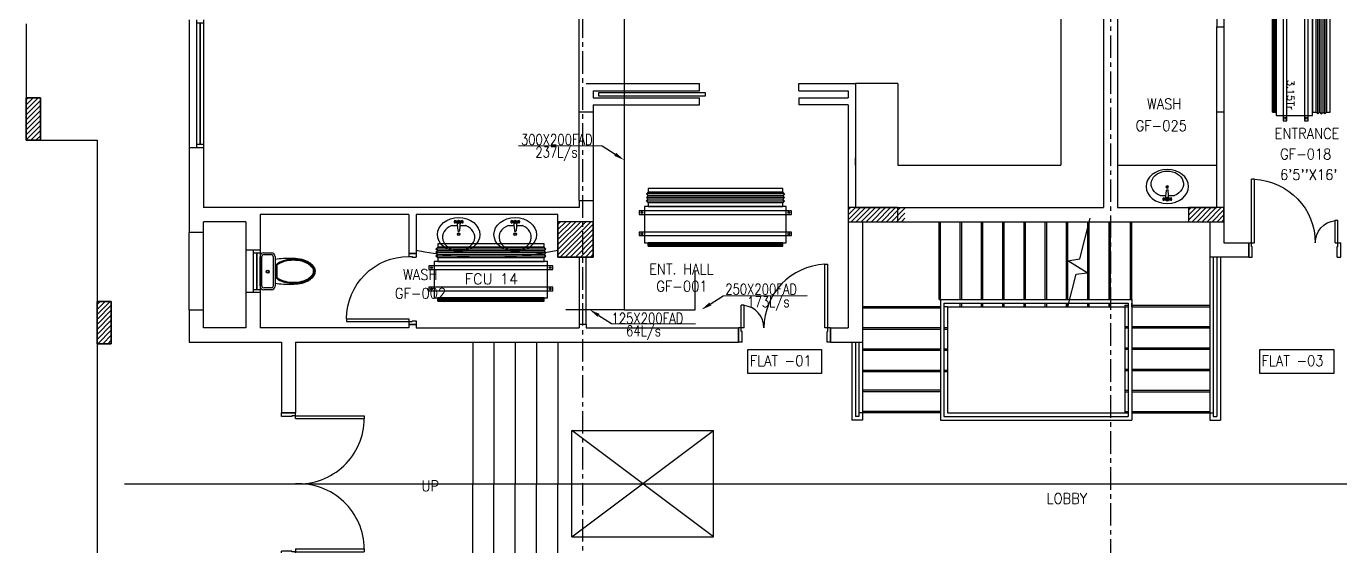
# Model space of a CAD drawing. Header units: millimetres. Extents: x -1288794 to 2153086, y -2701644 to -1428868.
# Drawn here: x 1251158 to 1269693, y -1492444 to -1485109 of the extents above; entities that cross this region are included whole.
import ezdxf

# ---------------------------------------------------------------- set-up
doc = ezdxf.new("R2010")
doc.units = ezdxf.units.MM
doc.header["$LTSCALE"] = 100
doc.linetypes.add('CENTER', pattern=[50.8, 31.75, -6.35, 6.35, -6.35])
doc.linetypes.add('DASHED2', pattern=[9.525, 6.35, -3.175])
for name, color, linetype in [('A-ANNO-TEXT', 8, 'Continuous'), ('A-DOOR', 4, 'Continuous'), ('A-FLOR-OVHD', 4, 'DASHED2'), ('A-FLOR-PFIX', 8, 'Continuous'), ('A-FLOR-SPCL', 8, 'Continuous'), ('A-FLOR-STRS', 8, 'Continuous'), ('A-GLAZ', 5, 'Continuous'), ('A-GRID', 253, 'CENTER'), ('A-WALL-FULL', 8, 'Continuous'), ('AC-FAD', 6, 'Continuous'), ('AC-FAD TEXT', 6, 'Continuous'), ('AC-HLTEXT', 100, 'Continuous'), ('AC-SAD TEXT', 3, 'Continuous'), ('FCU-AC', 160, 'Continuous'), ('LINE', 1, 'Continuous'), ('S-COL- HACT.', 9, 'Continuous'), ('S-COL.', 8, 'Continuous')]:
    doc.layers.add(name, color=color, linetype=linetype)
doc.styles.add('ROMAND', font='romand')
doc.styles.add('ROMANS', font='romans.shx', dxfattribs={"width": 0.8})
doc.styles.add('SIMPLEX', font='simplex.shx', dxfattribs={"width": 0.8})
pattern_1 = [(45, (2375513.17, -1109556.65), (-35.355339, 35.355339), [])]

# ---------------------------------------------------------------- blocks, each defined once
blk = doc.blocks.new('D-200-DOUBLE')
for p, q in [((40, 200), (40, 1170)), ((40, 1170), (80, 1170)), ((80, 200), (80, 1170)), ((1920, 200), (1920, 1170)), ((1920, 1170), (1960, 1170)), ((1960, 200), (1960, 1170)), ((80, 200), (0, 200)), ((0, 200), (0, 0)), ((40, 200), (40, 148)), ((1920, 200), (1960, 200)), ((2000, 200), (1960, 200)), ((1960, 200), (1960, 148)), ((2000, 200), (2000, 0)), ((50, 0), (0, 0)), ((40, 148), (50, 148)), ((50, 148), (50, 0)), ((1950, 148), (1950, 0)), ((1960, 148), (1950, 148)), ((2000, 0), (1950, 0))]:
    blk.add_line(p, q)
at = {"linetype": 'Continuous'}
for centre, start, end in [((73, 242), 357.4314, 89.5378), ((1927, 242), 90.4622, 182.5686)]:
    blk.add_arc(centre, 928, start, end, dxfattribs=at)
blk = doc.blocks.new('D-100-R1')
for p, q in [((-80, 980), (-80, 100)), ((-80, 980), (-40, 980)), ((-40, 980), (-40, 55)), ((-1000, 100), (-1000, 0)), ((-1000, 100), (-960, 100)), ((-960, 100), (-960, 55)), ((-960, 55), (-950, 55)), ((-950, 55), (-950, 0)), ((-80, 100), (0, 100)), ((-50, 55), (-50, 0)), ((-50, 55), (-40, 55)), ((-50, 0), (0, 0)), ((0, 100), (0, 0)), ((-1000, 0), (-950, 0))]:
    blk.add_line(p, q)
at = {"linetype": 'Continuous'}
blk.add_arc((-80, 100), 880, 90, 180, dxfattribs=at)
blk = doc.blocks.new('WC-1')
for p, q in [((-210, 0), (210, 0)), ((-260, -160), (-260, -50)), ((-235, -160), (-235, -50)), ((-210, -25), (210, -25)), ((210, -185), (-210, -185)), ((235, -50), (235, -160)), ((260, -50), (260, -160)), ((210, -210), (-210, -210)), ((91, -223), (-91, -223)), ((86, -235), (-86, -235))]:
    blk.add_line(p, q)
for radius in [22.1, 17.1]:
    blk.add_circle((-6, -107), radius)
for centre, radius, start, end in [((-210, -50), 50, 90, 180), ((-210, -160), 50, 180, 270), ((-210, -50), 25, 90, 180), ((-210, -160), 25, 180, 270), ((210, -50), 50, 360, 90), ((210, -50), 25, 360, 90), ((210, -160), 25, 270, 360), ((210, -160), 50, 270, 360), ((722, -383), 904, 168.9529, 184.0632), ((352, -470), 520, 166.4766, 180), ((352, -470), 507, 166.4766, 180), ((178, -428), 341, 149.8586, 166.4766), ((178, -428), 328, 149.8586, 166.4766), ((69, -365), 214, 138.4152, 149.8586), ((69, -365), 201, 139.9943, 149.8586), ((-69, -365), 201, 30.1414, 40.0057), ((-69, -365), 214, 30.1414, 41.5848), ((-178, -428), 328, 13.5234, 30.1414), ((-178, -428), 341, 13.5234, 30.1414), ((-352, -470), 507, 360, 13.5234), ((-352, -470), 520, 360, 13.5234), ((352, -470), 532, 177.5541, 180), ((352, -470), 532, 180, 193.5234), ((352, -470), 520, 180, 193.5234), ((352, -470), 507, 180, 193.5234), ((-352, -470), 507, 346.4766, 360), ((-352, -470), 520, 346.4766, 360), ((-352, -470), 532, 346.4766, 360), ((-352, -470), 532, 360, 2.4459), ((178, -512), 353, 193.5234, 210.1414), ((178, -512), 341, 193.5234, 210.1414), ((178, -512), 328, 193.5234, 210.1414), ((69, -575), 226, 210.1414, 234.4972), ((69, -575), 214, 210.1414, 234.4972), ((69, -575), 201, 210.1414, 234.4972), ((0, -672), 83.4, 234.4972, 270), ((0, -672), 83.4, 270, 305.5028), ((-69, -575), 201, 305.5028, 329.8586), ((-69, -575), 214, 305.5028, 329.8586), ((-69, -575), 226, 305.5028, 329.8586), ((-178, -512), 328, 329.8586, 346.4766), ((-178, -512), 341, 329.8586, 346.4766), ((-178, -512), 353, 329.8586, 346.4766), ((0, -672), 108, 234.4972, 270), ((0, -672), 95.9, 234.4972, 270), ((0, -672), 95.9, 270, 305.5028), ((0, -672), 108, 270, 305.5028)]:
    blk.add_arc(centre, radius, start, end)
at = {"linetype": 'Continuous', "ltscale": 50}
blk.add_arc((-722, -383), 904, 355.9368, 11.0471, dxfattribs=at)
blk = doc.blocks.new('W-180')
for p, q in [((1800, 100), (0, 100)), ((1800, 0), (0, 0)), ((40, 0), (40, 100)), ((1760, 100), (1760, 0))]:
    blk.add_line(p, q)
at = {"linetype": 'Continuous'}
for p, q in [((1760, 53), (40, 53)), ((1760, 47), (40, 47))]:
    blk.add_line(p, q, dxfattribs=at)
blk = doc.blocks.new('D-130-R')
for p, q in [((1220, 200), (1220, 1100)), ((1220, 1100), (1260, 1100)), ((1260, 200), (1260, 1100)), ((80, 520), (40, 520)), ((40, 200), (40, 520)), ((80, 200), (80, 520)), ((0, 0), (0, 200)), ((80, 200), (0, 200)), ((40, 150), (40, 200)), ((1300, 200), (1220, 200)), ((1260, 150), (1260, 200)), ((1300, 0), (1300, 200)), ((50, 0), (0, 0)), ((50, 150), (40, 150)), ((50, 0), (50, 150)), ((1260, 150), (1250, 150)), ((1250, 0), (1250, 150)), ((1300, 0), (1250, 0))]:
    blk.add_line(p, q)
for centre, radius, start, end in [((1260, 200), 900, 92.5473, 180), ((40, 200), 320, 0, 82.8192)]:
    blk.add_arc(centre, radius, start, end)
blk = doc.blocks.new('LAV-2')
for p, q in [((-21, 393), (-55, 399)), ((-24, 385), (-49, 381)), ((-24, 377), (-49, 381)), ((-25, 381), (-13, 258)), ((-19, 381), (17, 381)), ((-1, 363), (-1, 399)), ((23, 381), (11, 257)), ((53, 399), (20, 393)), ((47, 381), (23, 385)), ((47, 381), (23, 376)), ((-102, 330), (-23, 330)), ((-21, 369), (-55, 363)), ((53, 363), (20, 369)), ((21, 329), (101, 329))]:
    blk.add_line(p, q)
for centre, radius in [((-1, 381), 24), ((-1, 381), 18), ((-1, 209), 18), ((-1, 209), 13.2)]:
    blk.add_circle(centre, radius)
blk.add_arc((-1, 257), 12, 179.8053, 359.8053)
for centre, major_axis, ratio in [((-1, 202), (-300, 1), 0.8), ((53, 381), (0.1, 18), 0.333333)]:
    blk.add_ellipse(centre, major_axis=major_axis, ratio=ratio)
at = {"extrusion": (0, 0, -1)}
blk.add_ellipse((-55, 381), major_axis=(0.1, 18), ratio=0.333333, dxfattribs=at)
blk.add_ellipse((-1, 166), major_axis=(-228, 1), ratio=0.8, start_param=5.174, end_param=10.533963)
for points, knots in [([(-55, 365), (-55, 366), (-55, 366), (-55, 366), (-55, 366), (-56, 367), (-56, 368), (-57, 370), (-57, 371), (-58, 374), (-58, 375), (-58, 379), (-58, 381), (-58, 386), (-58, 388), (-57, 392), (-57, 393), (-56, 394), (-56, 395), (-55, 396), (-55, 396), (-55, 396), (-55, 397), (-55, 397)], [3.378318, 3.378318, 3.378318, 3.378318, 3.519844, 3.519844, 3.66137, 3.66137, 3.925951, 3.925951, 4.190531, 4.190531, 4.455112, 4.455112, 4.86737, 4.86737, 5.279628, 5.279628, 5.565785, 5.565785, 5.785568, 5.785568, 5.957, 5.957, 6.04646, 6.04646, 6.04646, 6.04646]), ([(-55, 397), (-55, 397), (-54, 396), (-54, 396), (-54, 396), (-53, 395), (-53, 394), (-52, 392), (-52, 391), (-52, 388), (-51, 387), (-51, 383), (-51, 381), (-51, 376), (-52, 374), (-52, 370), (-53, 369), (-53, 368), (-54, 367), (-54, 366), (-54, 366), (-55, 366), (-55, 365), (-55, 365)], [0.236726, 0.236726, 0.236726, 0.236726, 0.378252, 0.378252, 0.519778, 0.519778, 0.784358, 0.784358, 1.048939, 1.048939, 1.313519, 1.313519, 1.725777, 1.725777, 2.138035, 2.138035, 2.424192, 2.424192, 2.643976, 2.643976, 2.815407, 2.815407, 2.904867, 2.904867, 2.904867, 2.904867]), ([(53, 396), (53, 396), (53, 396), (53, 396), (53, 395), (52, 394), (52, 394), (51, 392), (51, 390), (50, 388), (50, 386), (50, 383), (50, 380), (50, 376), (50, 373), (51, 370), (51, 369), (52, 367), (52, 367), (53, 366), (53, 365), (53, 365), (53, 365), (53, 365)], [0.236726, 0.236726, 0.236726, 0.236726, 0.378252, 0.378252, 0.519778, 0.519778, 0.784358, 0.784358, 1.048939, 1.048939, 1.313519, 1.313519, 1.725777, 1.725777, 2.138035, 2.138035, 2.424192, 2.424192, 2.643976, 2.643976, 2.815407, 2.815407, 2.904867, 2.904867, 2.904867, 2.904867]), ([(53, 365), (53, 365), (53, 365), (54, 366), (54, 366), (55, 367), (55, 368), (56, 370), (56, 371), (56, 373), (57, 375), (57, 379), (57, 381), (57, 386), (56, 388), (56, 391), (55, 392), (55, 394), (54, 395), (54, 396), (54, 396), (54, 396), (53, 396), (53, 396)], [3.378318, 3.378318, 3.378318, 3.378318, 3.519844, 3.519844, 3.66137, 3.66137, 3.925951, 3.925951, 4.190531, 4.190531, 4.455112, 4.455112, 4.86737, 4.86737, 5.279628, 5.279628, 5.565785, 5.565785, 5.785568, 5.785568, 5.957, 5.957, 6.04646, 6.04646, 6.04646, 6.04646])]:
    blk.add_open_spline(points, degree=3, knots=knots)
blk = doc.blocks.new('W-60')
for p, q in [((600, 100), (0, 100)), ((600, 0), (0, 0)), ((40, 0), (40, 100)), ((560, 100), (560, 0))]:
    blk.add_line(p, q)
at = {"linetype": 'Continuous'}
for p, q in [((560, 53), (40, 53)), ((560, 47), (40, 47))]:
    blk.add_line(p, q, dxfattribs=at)
blk = doc.blocks.new('fcu 3.5 tr')
at = {"layer": 'FCU-AC'}
h = blk.add_hatch(dxfattribs=at)
h.set_pattern_fill('NET', color=3)
h.paths.add_polyline_path([(100970, -1580238), (99070, -1580238), (99070, -1580288), (100970, -1580288)])
at = {"layer": 'FCU-AC', "color": 1}
for p, q in [((100970, -1579475), (99070, -1579475)), ((99070, -1579475), (99070, -1579525)), ((100970, -1579525), (100970, -1579475)), ((99070, -1579525), (100970, -1579525)), ((100970, -1579675), (99070, -1579675)), ((99070, -1579675), (99070, -1579725)), ((100970, -1579725), (100970, -1579675)), ((99070, -1579725), (100970, -1579725))]:
    blk.add_line(p, q, dxfattribs=at)
at = {"layer": 'FCU-AC'}
for p, q in [((99045, -1579550), (99070, -1579525)), ((100995, -1579550), (99045, -1579550)), ((99045, -1579550), (99070, -1579575)), ((99045, -1579600), (99070, -1579575)), ((100995, -1579600), (99045, -1579600)), ((99045, -1579600), (99070, -1579625)), ((99045, -1579650), (99070, -1579625)), ((100995, -1579650), (99045, -1579650)), ((99045, -1579650), (99070, -1579675)), ((100970, -1579525), (99070, -1579525)), ((100970, -1579575), (99070, -1579575)), ((100970, -1579575), (99070, -1579575)), ((100970, -1579625), (99070, -1579625)), ((100970, -1579625), (99070, -1579625)), ((100995, -1579550), (100970, -1579525)), ((100995, -1579550), (100970, -1579575)), ((100995, -1579600), (100970, -1579575)), ((100995, -1579600), (100970, -1579625)), ((100995, -1579650), (100970, -1579625)), ((100995, -1579650), (100970, -1579675))]:
    blk.add_line(p, q, dxfattribs=at)
at = {"layer": 'FCU-AC', "color": 6}
for points in [[(98945, -1579838), (101095, -1579838), (101095, -1579788), (98945, -1579788)], [(98945, -1580138), (101095, -1580138), (101095, -1580088), (98945, -1580088)]]:
    blk.add_lwpolyline(points, close=True, dxfattribs=at)
at = {"layer": 'FCU-AC'}
blk.add_lwpolyline([(99020, -1580238), (101020, -1580238), (101020, -1579725), (99020, -1579725)], close=True, dxfattribs=at)
at = {"layer": 'FCU-AC', "color": 3}
blk.add_lwpolyline([(99070, -1580288), (100970, -1580288), (100970, -1580238), (99070, -1580238)], close=True, dxfattribs=at)
at = {"layer": 'FCU-AC', "color": 6}
for centre in [(98982, -1579813), (101057, -1579813), (98982, -1580113), (101057, -1580113)]:
    blk.add_circle(centre, 12.5, dxfattribs=at)
blk = doc.blocks.new('fcu 2.5 tr')
h = blk.add_hatch()
h.set_pattern_fill('NET', color=3)
h.paths.add_polyline_path([(83172, -1587743), (81672, -1587743), (81672, -1587793), (83172, -1587793)])
at = {"layer": 'FCU-AC'}
for p, q in [((81672, -1587030), (81647, -1587055)), ((83197, -1587055), (81647, -1587055)), ((81672, -1587080), (81647, -1587055)), ((81672, -1587080), (81647, -1587105)), ((83197, -1587105), (81647, -1587105)), ((81672, -1587130), (81647, -1587105)), ((83172, -1587030), (81672, -1587030)), ((83172, -1587080), (81672, -1587080)), ((83172, -1587080), (81672, -1587080)), ((83197, -1587055), (83172, -1587030)), ((83197, -1587055), (83172, -1587080)), ((83197, -1587105), (83172, -1587080)), ((83197, -1587105), (83172, -1587130)), ((81672, -1587130), (81647, -1587155)), ((83197, -1587155), (81647, -1587155)), ((81672, -1587180), (81647, -1587155)), ((83172, -1587130), (81672, -1587130)), ((83172, -1587130), (81672, -1587130)), ((83197, -1587155), (83172, -1587130)), ((83197, -1587155), (83172, -1587180))]:
    blk.add_line(p, q, dxfattribs=at)
at = {"layer": 'FCU-AC', "color": 1}
for p, q in [((83172, -1586980), (81672, -1586980)), ((81672, -1586980), (81672, -1587030)), ((81672, -1587030), (83172, -1587030)), ((83172, -1587030), (83172, -1586980)), ((83172, -1587180), (81672, -1587180)), ((81672, -1587180), (81672, -1587230)), ((81672, -1587230), (83172, -1587230)), ((83172, -1587230), (83172, -1587180))]:
    blk.add_line(p, q, dxfattribs=at)
at = {"layer": 'FCU-AC', "color": 6}
for points in [[(81547, -1587343), (83297, -1587343), (83297, -1587293), (81547, -1587293)], [(81547, -1587643), (83297, -1587643), (83297, -1587593), (81547, -1587593)]]:
    blk.add_lwpolyline(points, close=True, dxfattribs=at)
at = {"layer": 'FCU-AC'}
blk.add_lwpolyline([(81622, -1587743), (83222, -1587743), (83222, -1587230), (81622, -1587230)], close=True, dxfattribs=at)
at = {"layer": 'FCU-AC', "color": 3}
blk.add_lwpolyline([(81672, -1587793), (83172, -1587793), (83172, -1587743), (81672, -1587743)], close=True, dxfattribs=at)
at = {"layer": 'FCU-AC', "color": 6}
for centre in [(81584, -1587318), (83259, -1587318), (81584, -1587618), (83259, -1587618)]:
    blk.add_circle(centre, 12.5, dxfattribs=at)

msp = doc.modelspace()

# ---------------------------------------------------------------- hatches: boundary and pattern name
at = {"layer": 'S-COL- HACT.', "linetype": 'Continuous', "ltscale": 3}
h = msp.add_hatch(dxfattribs=at)
h.set_pattern_fill('ANSI31', color=256, scale=400, style=0)
h.set_pattern_definition(pattern_1)
h.paths.add_polyline_path([(1251158, -1486118.6), (1251158, -1486718.6), (1251358, -1486718.6), (1251358, -1486118.6)])
h = msp.add_hatch(dxfattribs=at)
h.set_pattern_fill('ANSI31', color=256, scale=400, style=0)
h.set_pattern_definition(pattern_1)
h.paths.add_polyline_path([(1262758, -1487868.6), (1263558, -1487868.6), (1263558, -1487668.6), (1262758, -1487668.6)])
h = msp.add_hatch(dxfattribs=at)
h.set_pattern_fill('ANSI31', color=256, scale=400, style=0)
h.set_pattern_definition(pattern_1)
h.paths.add_polyline_path([(1267558, -1487868.6), (1268058, -1487868.6), (1268058, -1487668.6), (1267558, -1487668.6)])
h = msp.add_hatch(dxfattribs=at)
h.set_pattern_fill('ANSI31', color=256, scale=400, style=0)
h.set_pattern_definition(pattern_1)
h.paths.add_polyline_path([(1258658, -1488368.6), (1259158, -1488368.6), (1259158, -1487868.6), (1258658, -1487868.6)])
h = msp.add_hatch(dxfattribs=at)
h.set_pattern_fill('ANSI31', color=256, scale=400, style=0)
h.set_pattern_definition(pattern_1)
h.paths.add_polyline_path([(1258658, -1488368.6), (1259158, -1488368.6), (1259158, -1487868.6), (1258658, -1487868.6)])
h = msp.add_hatch(dxfattribs=at)
h.set_pattern_fill('ANSI31', color=256, scale=400, style=0)
h.set_pattern_definition(pattern_1)
h.paths.add_polyline_path([(1252158, -1488993.6), (1252158, -1489593.6), (1252358, -1489593.6), (1252358, -1488993.6)])

# ---------------------------------------------------------------- linework, layer by layer
msp.add_line((1258958, -1486318.6), (1258958, -1480850))
at = {"layer": 'A-ANNO-TEXT', "color": 5}
for points in [[(1261339, -1489671.5), (1262381.3, -1489671.5), (1262381.3, -1490013.9), (1261339, -1490013.9)], [(1268567.1, -1489671.5), (1269609.4, -1489671.5), (1269609.4, -1490013.9), (1268567.1, -1490013.9)]]:
    msp.add_lwpolyline(points, close=True, dxfattribs=at)
at = {"layer": 'A-DOOR', "ltscale": 3}
msp.add_lwpolyline([(1259237.9, -1486093.6), (1259237.9, -1486043.6), (1260737.9, -1486043.6), (1260737.9, -1486093.6), (1259237.9, -1486093.6)], dxfattribs=at)
at = {"layer": 'A-FLOR-OVHD', "linetype": 'Continuous', "ltscale": 3}
for p, q in [((1267958, -1486318.6), (1267958, -1485118.6)), ((1267958, -1486318.6), (1267958, -1485118.6)), ((1268058, -1485118.6), (1268058, -1486318.6)), ((1268058, -1485118.6), (1268058, -1486318.6)), ((1258958, -1487568.6), (1258958, -1486318.6)), ((1259158, -1486318.6), (1259158, -1487568.6)), ((1251158, -1486718.6), (1252158, -1486718.6)), ((1251158, -1486718.6), (1252158, -1486718.6)), ((1252158, -1486718.6), (1252158, -1496418.6)), ((1252158, -1486718.6), (1252158, -1496418.6)), ((1258958, -1488368.6), (1258958, -1489318.6)), ((1259058, -1489318.6), (1259058, -1488368.6))]:
    msp.add_line(p, q, dxfattribs=at)
at = {"layer": 'A-FLOR-OVHD', "linetype": 'Continuous'}
for p, q in [((1264058, -1488968.6), (1264058, -1487868.6)), ((1264358, -1488968.6), (1264358, -1487868.6)), ((1264658, -1488968.6), (1264658, -1487868.6)), ((1264958, -1488968.6), (1264958, -1487868.6)), ((1265258, -1488968.6), (1265258, -1487868.6)), ((1265558, -1488968.6), (1265558, -1487868.6)), ((1265858, -1488968.6), (1265858, -1487868.6)), ((1266158, -1488968.6), (1266158, -1487868.6)), ((1266758, -1488968.6), (1266758, -1487868.6)), ((1264058, -1489068.6), (1262958, -1489068.6)), ((1266758, -1489068.6), (1267858, -1489068.6)), ((1264058, -1489368.6), (1262958, -1489368.6)), ((1266758, -1489368.6), (1267858, -1489368.6)), ((1264058, -1489668.6), (1262958, -1489668.6)), ((1266758, -1489668.6), (1267858, -1489668.6)), ((1264058, -1489968.6), (1262958, -1489968.6)), ((1266758, -1489968.6), (1267858, -1489968.6)), ((1264058, -1490268.6), (1262958, -1490268.6)), ((1266758, -1490268.6), (1267858, -1490268.6)), ((1262958, -1490568.6), (1262908, -1490568.6)), ((1264058, -1490568.6), (1262958, -1490568.6)), ((1266758, -1490568.6), (1267858, -1490568.6)), ((1267858, -1490568.6), (1267908, -1490568.6))]:
    msp.add_line(p, q, dxfattribs=at)
at = {"layer": 'A-FLOR-OVHD', "ltscale": 3}
msp.add_lwpolyline([(1274758, -1472568.6), (1266358, -1472568.6), (1266358, -1473868.6), (1265058, -1473868.6), (1265058, -1472568.6), (1260758, -1472568.6), (1260758, -1472968.6), (1259058, -1472968.6), (1259058, -1472568.6), (1252158, -1472568.6), (1252158, -1482218.6), (1251158, -1482218.6), (1251158, -1486718.6)], dxfattribs=at)
at = {"layer": 'A-FLOR-SPCL', "ltscale": 3}
for p, q in [((1265758, -1483918.6), (1265758, -1487068.6)), ((1263458, -1485918.6), (1262858, -1485918.6)), ((1263458, -1485918.6), (1263458, -1487068.6)), ((1263458, -1487068.6), (1265758, -1487068.6)), ((1266558, -1487068.6), (1267958, -1487068.6)), ((1257458, -1489568.6), (1257458, -1491568.6)), ((1257758, -1489568.6), (1257758, -1491568.6)), ((1258058, -1489568.6), (1258058, -1491568.6)), ((1258358, -1489568.6), (1258358, -1491568.6)), ((1258658, -1489568.6), (1258658, -1491568.6)), ((1257458, -1493568.6), (1257458, -1491568.6)), ((1257758, -1493568.6), (1257758, -1491568.6)), ((1258058, -1493568.6), (1258058, -1491568.6)), ((1258358, -1493568.6), (1258358, -1491568.6)), ((1258658, -1493568.6), (1258658, -1491568.6))]:
    msp.add_line(p, q, dxfattribs=at)
msp.add_arc((1257658, -1483551.9), 4821.5, 258.02979, 281.97021, dxfattribs=at)
at = {"layer": 'A-FLOR-STRS', "ltscale": 3}
for p, q in [((1264038, -1488968.6), (1264038, -1487868.6)), ((1264338, -1488968.6), (1264338, -1487868.6)), ((1264638, -1488968.6), (1264638, -1487868.6)), ((1264938, -1488968.6), (1264938, -1487868.6)), ((1265238, -1488968.6), (1265238, -1487868.6)), ((1265538, -1488968.6), (1265538, -1487868.6)), ((1265838, -1488968.6), (1265838, -1487868.6)), ((1266026.5, -1488394.4), (1266170.5, -1487818.6)), ((1266138, -1488968.6), (1266138, -1487868.6)), ((1266438, -1488968.6), (1266438, -1487868.6)), ((1266458, -1488968.6), (1266458, -1487868.6)), ((1266738, -1488968.6), (1266738, -1487868.6)), ((1265858, -1488418.6), (1266026.5, -1488394.4)), ((1266129.2, -1488588.1), (1265858, -1488418.6)), ((1267858, -1488368.6), (1267858, -1489368.6)), ((1267908, -1488368.6), (1267908, -1489356.1)), ((1267958, -1488368.6), (1267958, -1490618.6)), ((1268008, -1488368.6), (1268008, -1490668.6)), ((1265858, -1489068.6), (1265973.1, -1488608.3)), ((1265973.1, -1488608.3), (1266129.2, -1488588.1)), ((1264038, -1488968.6), (1266758, -1488968.6)), ((1264058, -1488968.6), (1264058, -1490668.6)), ((1264108, -1489018.6), (1264108, -1490618.6)), ((1264108, -1489018.6), (1266708, -1489018.6)), ((1264158, -1489068.6), (1264108, -1489068.6)), ((1264158, -1489068.6), (1266658, -1489068.6)), ((1264158, -1489068.6), (1264158, -1490268.6)), ((1264338, -1489068.6), (1264338, -1489018.6)), ((1264358, -1489068.6), (1264358, -1489018.6)), ((1264638, -1489068.6), (1264638, -1489018.6)), ((1264658, -1489068.6), (1264658, -1489018.6)), ((1264938, -1489068.6), (1264938, -1489018.6)), ((1264958, -1489068.6), (1264958, -1489018.6)), ((1265238, -1489068.6), (1265238, -1489018.6)), ((1265258, -1489068.6), (1265258, -1489018.6)), ((1265538, -1489068.6), (1265538, -1489018.6)), ((1265558, -1489068.6), (1265558, -1489018.6)), ((1265838, -1489068.6), (1265838, -1489018.6)), ((1265858, -1489068.6), (1265858, -1489018.6)), ((1266138, -1489068.6), (1266138, -1489018.6)), ((1266158, -1489068.6), (1266158, -1489018.6)), ((1266438, -1489068.6), (1266438, -1489018.6)), ((1266458, -1489068.6), (1266458, -1489018.6)), ((1266658, -1489048.6), (1266658, -1489668.6)), ((1266658, -1489048.6), (1266708, -1489048.6)), ((1266658, -1489048.6), (1266708, -1489048.6)), ((1266658, -1489068.6), (1266708, -1489068.6)), ((1266658, -1489068.6), (1266708, -1489068.6)), ((1266708, -1489018.6), (1266708, -1490618.6)), ((1266758, -1488968.6), (1266758, -1490668.6)), ((1266758, -1489068.6), (1266758, -1489018.6)), ((1266758, -1489048.6), (1267858, -1489048.6)), ((1264058, -1489088.6), (1262958, -1489088.6)), ((1264058, -1489388.6), (1262958, -1489388.6)), ((1264158, -1489368.6), (1264108, -1489368.6)), ((1264158, -1489388.6), (1264108, -1489388.6)), ((1266658, -1489348.6), (1266708, -1489348.6)), ((1266658, -1489368.6), (1266708, -1489368.6)), ((1266758, -1489348.6), (1267858, -1489348.6)), ((1267858, -1489368.6), (1267858, -1490668.6)), ((1267908, -1489356.1), (1267908, -1490618.6)), ((1262808, -1489568.6), (1262808, -1490668.6)), ((1262858, -1489568.6), (1262858, -1490618.6)), ((1262908, -1489568.6), (1262908, -1490618.6)), ((1262958, -1489568.6), (1262958, -1490668.6)), ((1264058, -1489688.6), (1262958, -1489688.6)), ((1264158, -1489668.6), (1264108, -1489668.6)), ((1264158, -1489688.6), (1264108, -1489688.6)), ((1266658, -1489648.6), (1266708, -1489648.6)), ((1266658, -1489668.6), (1266658, -1490568.6)), ((1266658, -1489668.6), (1266708, -1489668.6)), ((1266758, -1489648.6), (1267858, -1489648.6)), ((1264058, -1489988.6), (1262958, -1489988.6)), ((1264158, -1489968.6), (1264108, -1489968.6)), ((1264158, -1489988.6), (1264108, -1489988.6)), ((1266658, -1489948.6), (1266708, -1489948.6)), ((1266658, -1489968.6), (1266708, -1489968.6)), ((1266758, -1489948.6), (1267858, -1489948.6)), ((1264058, -1490248.6), (1262958, -1490248.6)), ((1264158, -1490268.6), (1264158, -1490568.6)), ((1266658, -1490248.6), (1266708, -1490248.6)), ((1266658, -1490268.6), (1266708, -1490268.6)), ((1266758, -1490248.6), (1267858, -1490248.6)), ((1264058, -1490548.6), (1262958, -1490548.6)), ((1266658, -1490548.6), (1266708, -1490548.6)), ((1266758, -1490548.6), (1267858, -1490548.6)), ((1262958, -1490668.6), (1262808, -1490668.6)), ((1262908, -1490618.6), (1262858, -1490618.6)), ((1264058, -1490668.6), (1266758, -1490668.6)), ((1264108, -1490618.6), (1266708, -1490618.6)), ((1264158, -1490568.6), (1266658, -1490568.6)), ((1266658, -1490568.6), (1266708, -1490568.6)), ((1267858, -1490668.6), (1268008, -1490668.6)), ((1267908, -1490618.6), (1267958, -1490618.6))]:
    msp.add_line(p, q, dxfattribs=at)
at = {"layer": 'A-GLAZ', "ltscale": 3}
for p, q in [((1253458, -1485018.6), (1253458, -1486818.6)), ((1253458, -1489118.6), (1253458, -1488018.6)), ((1253658, -1489118.6), (1253658, -1488018.6)), ((1254258, -1488268.6), (1254258, -1488868.6))]:
    msp.add_line(p, q, dxfattribs=at)
at = {"layer": 'A-GRID', "ltscale": 0.1}
for p, q in [((1259008, -1465142.6), (1259008, -1513277)), ((1266458, -1466442.6), (1266458, -1514577))]:
    msp.add_line(p, q, dxfattribs=at)
at = {"layer": 'A-WALL-FULL', "ltscale": 3}
for p, q in [((1268058, -1483218.6), (1268058, -1485118.6)), ((1266358, -1483918.6), (1266358, -1487068.6)), ((1266358, -1483918.6), (1266358, -1487668.6)), ((1266558, -1484186.6), (1266558, -1487668.6)), ((1267958, -1484186.6), (1267958, -1485118.6)), ((1267958, -1485118.6), (1268058, -1485118.6)), ((1259058, -1485918.6), (1260658, -1485918.6)), ((1260658, -1486018.6), (1260658, -1485918.6)), ((1262058, -1486018.6), (1262058, -1485918.6)), ((1262058, -1485918.6), (1262858, -1485918.6)), ((1262858, -1485918.6), (1262858, -1487668.6)), ((1259158, -1486018.6), (1260658, -1486018.6)), ((1259158, -1486018.6), (1259158, -1486118.6)), ((1262058, -1486018.6), (1262758, -1486018.6)), ((1262758, -1486018.6), (1262758, -1486118.6)), ((1251358, -1486118.6, 0), (1251158, -1486118.6, 0)), ((1251158, -1486118.6, 0), (1251158, -1486718.6)), ((1251358, -1486718.6, 0), (1251358, -1486118.6, 0)), ((1259158, -1486118.6), (1260658, -1486118.6)), ((1259158, -1486218.6), (1259158, -1486318.6)), ((1259158, -1486218.6), (1260658, -1486218.6)), ((1260658, -1486218.6), (1260658, -1486118.6)), ((1262058, -1486118.6), (1262758, -1486118.6)), ((1262058, -1486118.6), (1262058, -1486218.6)), ((1262758, -1486218.6), (1262058, -1486218.6)), ((1262758, -1486218.6), (1262758, -1489368.6)), ((1258958, -1486318.6), (1259158, -1486318.6)), ((1267958, -1486318.6), (1268058, -1486318.6)), ((1267958, -1487668.6), (1267958, -1486318.6)), ((1268058, -1486318.6), (1268058, -1488168.6)), ((1251158, -1486718.6), (1251358, -1486718.6, 0)), ((1253458, -1486818.6), (1253458, -1488018.6)), ((1253458, -1486818.6), (1253658, -1486818.6)), ((1253658, -1486818.6), (1253658, -1487668.6)), ((1262858, -1487068.6), (1262858, -1486968.6)), ((1258958, -1487568.6), (1259158, -1487568.6)), ((1258958, -1487568.6), (1258958, -1487668.6)), ((1259158, -1487568.6), (1259158, -1488368.6)), ((1258958, -1487668.6), (1253658, -1487668.6)), ((1254458, -1487768.6), (1254458, -1488268.6)), ((1256558, -1487768.6), (1254458, -1487768.6)), ((1256558, -1487768.6), (1256558, -1488318.6)), ((1256658, -1487768.6), (1256658, -1488318.6)), ((1258658, -1487768.6), (1256658, -1487768.6)), ((1258658, -1488368.6), (1258658, -1487768.6)), ((1262858, -1487668.6), (1266358, -1487668.6)), ((1266558, -1487668.6), (1267958, -1487668.6)), ((1254258, -1487868.6), (1253658, -1487868.6)), ((1253658, -1488018.6), (1253658, -1487868.6)), ((1254258, -1487868.6), (1254258, -1488268.6)), ((1262958, -1487868.6), (1267858, -1487868.6)), ((1262958, -1487868.6), (1262958, -1489568.6)), ((1267858, -1487868.6), (1267858, -1488368.6)), ((1253658, -1488018.6), (1253458, -1488018.6)), ((1254458, -1488268.6), (1254258, -1488268.6)), ((1256658, -1488318.6), (1256558, -1488318.6)), ((1268058, -1488168.6), (1268408, -1488168.6)), ((1268408, -1488168.6), (1268408, -1488368.6)), ((1259158, -1488368.6), (1258658, -1488368.6)), ((1268408, -1488368.6), (1267858, -1488368.6)), ((1254458, -1488868.6), (1254258, -1488868.6)), ((1254258, -1488868.6), (1254258, -1489368.6)), ((1254458, -1488868.6), (1254458, -1489368.6)), ((1252158, -1489593.6), (1252158, -1488993.6)), ((1252158, -1488993.6), (1252358, -1488993.6)), ((1252358, -1488993.6), (1252358, -1489593.6)), ((1253658, -1489118.6), (1253458, -1489118.6)), ((1253458, -1489118.6), (1253458, -1489568.6)), ((1253658, -1489368.6), (1253658, -1489118.6)), ((1254258, -1489368.6), (1253658, -1489368.6)), ((1256558, -1489368.6), (1254458, -1489368.6)), ((1256658, -1489318.6), (1256558, -1489318.6)), ((1256558, -1489318.6), (1256558, -1489368.6)), ((1256658, -1489318.6), (1256658, -1489368.6)), ((1256658, -1489368.6), (1258958, -1489368.6)), ((1258958, -1489318.6), (1258958, -1489368.6)), ((1259058, -1489318.6), (1258958, -1489318.6)), ((1259058, -1489318.6), (1259058, -1489368.6)), ((1259058, -1489368.6), (1261208, -1489368.6)), ((1261208, -1489368.6), (1261208, -1489568.6)), ((1262508, -1489368.6), (1262508, -1489568.6)), ((1262508, -1489368.6), (1262758, -1489368.6)), ((1262608, -1489368.6), (1262758, -1489368.6)), ((1252358, -1489593.6, 0), (1252158, -1489593.6)), ((1253458, -1489568.6), (1254758, -1489568.6)), ((1254758, -1489568.6), (1254758, -1490568.6)), ((1254958, -1489568.6), (1261208, -1489568.6)), ((1254958, -1489568.6), (1254958, -1490568.6)), ((1262508, -1489568.6), (1262958, -1489568.6)), ((1262608, -1489568.6), (1262958, -1489568.6)), ((1254758, -1490568.6), (1254958, -1490568.6)), ((1252541.9, -1491568.6), (1278958, -1491568.6))]:
    msp.add_line(p, q, dxfattribs=at)
at = {"layer": 'A-WALL-FULL', "linetype": 'Continuous', "ltscale": 3, "elevation": 0}
msp.add_lwpolyline([(1251158, -1486118.6), (1251358, -1486118.6), (1251358, -1486718.6), (1251158, -1486718.6)], close=True, dxfattribs=at)
at = {"layer": 'AC-FAD'}
for p, q in [((1259595.7, -1480718.6), (1259595.7, -1489110.9)), ((1260598, -1489110.9), (1260598, -1488573.2)), ((1259595.7, -1489110.9), (1258771.7, -1489110.9)), ((1259595.7, -1489110.9), (1260598, -1489110.9))]:
    msp.add_line(p, q, dxfattribs=at)
at = {"layer": 'AC-FAD TEXT'}
for points in [[(1259469.1, -1486917.6), (1259287, -1486801.8), (1258102, -1486796.4)], [(1260810.6, -1489030.4), (1260992.7, -1488914.6), (1262177.8, -1488909.3)], [(1259235.3, -1489191.4), (1259417.4, -1489307.3), (1260602.4, -1489312.6)]]:
    msp.add_lwpolyline(points, dxfattribs=at)
for points in [[(1259482.5, -1486896.5), (1259595.7, -1486998.1), (1259455.7, -1486938.7)], [(1260797.2, -1489009.3), (1260684.1, -1489110.9), (1260824.1, -1489051.5)], [(1259221.9, -1489212.5), (1259108.8, -1489110.9), (1259248.7, -1489170.4)]]:
    msp.add_solid(points, dxfattribs=at)
at = {"layer": 'LINE', "linetype": 'CENTER', "ltscale": 0.8}
for p, q in [((1258858, -1492318.6), (1260858, -1490818.6)), ((1260858, -1492318.6), (1258858, -1490818.6)), ((1258858, -1490818.6), (1260858, -1490818.6)), ((1258858, -1492318.6), (1258858, -1490818.6)), ((1260858, -1492318.6), (1260858, -1490818.6)), ((1258858, -1492318.6), (1260858, -1492318.6))]:
    msp.add_line(p, q, dxfattribs=at)
at = {"layer": 'S-COL.', "linetype": 'Continuous', "ltscale": 3, "elevation": 0}
msp.add_lwpolyline([(1251158, -1486118.6), (1251158, -1486718.6), (1251358, -1486718.6), (1251358, -1486118.6)], close=True, dxfattribs=at)
msp.add_lwpolyline([(1251158, -1486118.6), (1251158, -1486718.6), (1251358, -1486718.6), (1251358, -1486118.6)], close=True, dxfattribs=at)
msp.add_lwpolyline([(1251158, -1486118.6), (1251158, -1486718.6), (1251358, -1486718.6), (1251358, -1486118.6)], close=True, dxfattribs=at)
at = {"layer": 'S-COL.', "linetype": 'Continuous', "ltscale": 3}
for points in [[(1262758, -1487868.6), (1263458, -1487868.6), (1263458, -1487668.6), (1262758, -1487668.6)], [(1262758, -1487868.6), (1263458, -1487868.6), (1263458, -1487668.6), (1262758, -1487668.6)], [(1262758, -1487868.6), (1263458, -1487868.6), (1263458, -1487668.6), (1262758, -1487668.6)], [(1267558, -1487868.6), (1268058, -1487868.6), (1268058, -1487668.6), (1267558, -1487668.6)], [(1267558, -1487868.6), (1268058, -1487868.6), (1268058, -1487668.6), (1267558, -1487668.6)], [(1258658, -1488368.6), (1259158, -1488368.6), (1259158, -1487868.6), (1258658, -1487868.6)], [(1252158, -1488993.6), (1252158, -1489593.6), (1252358, -1489593.6), (1252358, -1488993.6)], [(1252158, -1488993.6), (1252158, -1489593.6), (1252358, -1489593.6), (1252358, -1488993.6)], [(1252158, -1488993.6), (1252158, -1489593.6), (1252358, -1489593.6), (1252358, -1488993.6)]]:
    msp.add_lwpolyline(points, close=True, dxfattribs=at)

# ---------------------------------------------------------------- block references
at = {"layer": 'A-DOOR', "ltscale": 3, "xscale": -1}
msp.add_blockref('D-130-R', (1269708, -1488368.6), dxfattribs=at)
at = {"layer": 'A-DOOR', "ltscale": 3, "xscale": -1, "rotation": 90}
msp.add_blockref('D-100-R1', (1256658, -1489318.6), dxfattribs=at)
at = {"layer": 'A-DOOR', "ltscale": 3}
msp.add_blockref('D-130-R', (1261208, -1489568.6), dxfattribs=at)
at = {"layer": 'A-DOOR', "ltscale": 3, "rotation": 270}
msp.add_blockref('D-200-DOUBLE', (1254758, -1490568.6), dxfattribs=at)
at = {"layer": 'A-FLOR-PFIX', "ltscale": 3, "xscale": -1, "rotation": 180}
msp.add_blockref('LAV-2', (1267260, -1487170), dxfattribs=at)
at = {"layer": 'A-FLOR-PFIX', "ltscale": 3}
for p in [(1257260.1, -1488252.4), (1258058.5, -1488252.4)]:
    msp.add_blockref('LAV-2', p, dxfattribs=at)
at = {"layer": 'A-FLOR-PFIX', "ltscale": 3, "rotation": 90}
msp.add_blockref('WC-1', (1254458, -1488568.6), dxfattribs=at)
at = {"layer": 'A-GLAZ', "ltscale": 3, "rotation": 90}
for name, p in [('W-180', (1253658, -1486818.6)), ('W-60', (1254458, -1488868.6))]:
    msp.add_blockref(name, p, dxfattribs=at)
at = {"layer": 'FCU-AC', "color": 3, "rotation": 270}
msp.add_blockref('fcu 3.5 tr', (2849033, -1385349.4), dxfattribs=at)
at = {"layer": 'FCU-AC', "color": 3}
for name, p in [('fcu 3.5 tr', (1160863.4, 92073.5)), ('fcu 2.5 tr', (1175291.9, 98800.4))]:
    msp.add_blockref(name, p, dxfattribs=at)

# ---------------------------------------------------------------- texts
at = {"layer": 'A-ANNO-TEXT', "style": 'ROMANS', "width": 0.9}
for s, p in [('WASH', (1266971.5, -1486279.7)), ('GF-025', (1266812.7, -1486588.1)), ('ENTRANCE', (1268774.7, -1486699.1)), ('GF-018', (1268850.4, -1486988.9)), ("6'5''X16'", (1268850.4, -1487278.9)), ('ENT. HALL', (1259947.2, -1488612)), ('WASH', (1256475.1, -1488689.9)), ('GF-002', (1256359.2, -1488954.5)), ('GF-001', (1260048.8, -1488854.8)), ('UP', (1256733.7, -1491673.9)), ('LOBBY', (1265556.2, -1491851.8))]:
    msp.add_text(s, height=150, dxfattribs=at).set_placement(p)
at = {"layer": 'A-ANNO-TEXT', "color": 5, "style": 'ROMANS', "width": 0.9}
for s, p in [('FLAT -01', (1261367.7, -1489905.9)), ('FLAT -03', (1268589.9, -1489905.9))]:
    msp.add_text(s, height=150, dxfattribs=at).set_placement(p)
at = {"layer": 'AC-FAD TEXT', "style": 'SIMPLEX', "width": 0.8}
for s, p in [('300X200FAD', (1258138.2, -1486783.5)), ('237L/s', (1258341.5, -1486960.9)), ('250X200FAD', (1261021.6, -1488896.4)), ('173L/s', (1261332.5, -1489073.7)), ('125X200FAD', (1259417.4, -1489307.3)), ('64L/s', (1259620.8, -1489484.6))]:
    msp.add_text(s, height=150, dxfattribs=at).set_placement(p)
at = {"layer": 'AC-HLTEXT', "style": 'ROMAND'}
msp.add_text('3.15Tr', height=100, rotation=270, dxfattribs=at).set_placement((1268950.4, -1485865.9))
at = {"layer": 'AC-SAD TEXT', "style": 'ROMAND'}
msp.add_text('3.15Tr', height=100, rotation=270, dxfattribs=at).set_placement((1268950.4, -1485865.9))
msp.add_text('FCU 14', height=150, dxfattribs=at).set_placement((1257346, -1488751.2))

doc.saveas('drawing.dxf')
